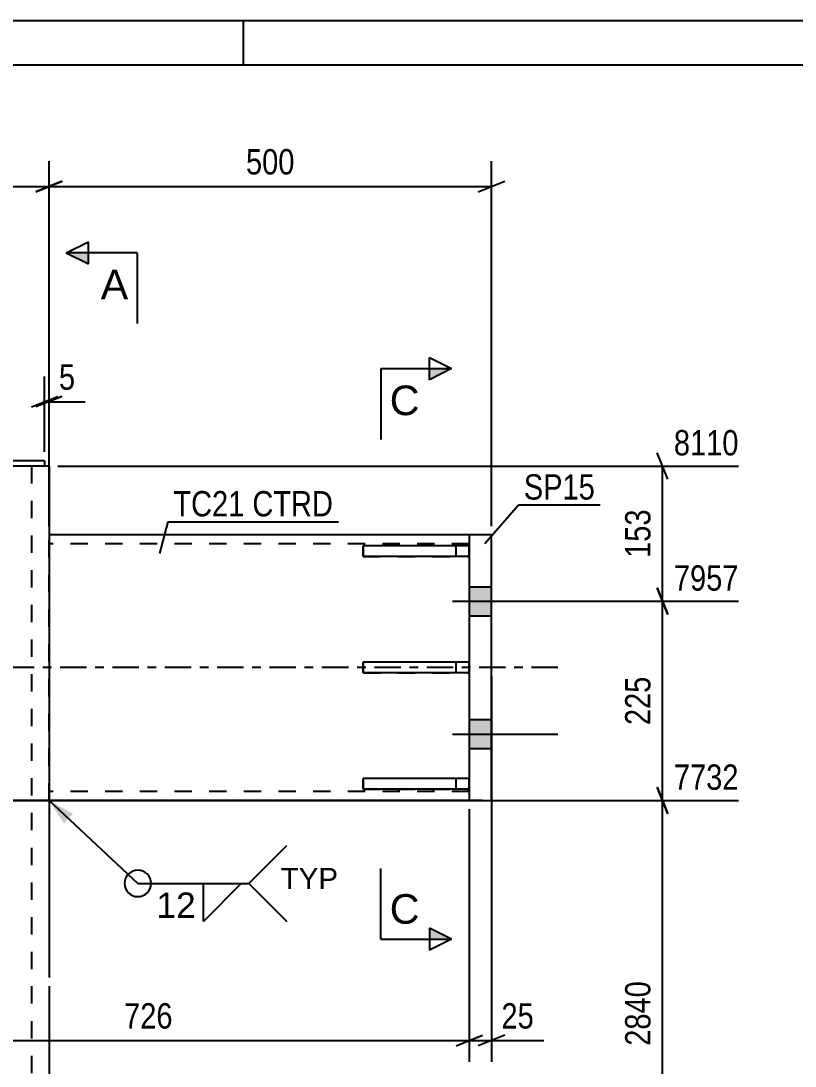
# Model space of a CAD drawing. Header units: millimetres. Extents: x -127 to 467, y -181 to 239.
# Drawn here: x 21.8 to 109.3, y 121.1 to 239.2 of the extents above; entities that cross this region are included whole.
import ezdxf

# ---------------------------------------------------------------- set-up
doc = ezdxf.new("R2010")
doc.units = ezdxf.units.MM
doc.linetypes.add('DXK_LINE_DOT2', pattern=[3.9198, 1.9599, -1.9599])
doc.linetypes.add('DXK_LINE_DOT3', pattern=[5.9187, 2.979, -0.9799, 0.9799, -0.9799])
doc.styles.add('Arial', font='ARIAL.TTF', dxfattribs={"height": 0.2})
doc.styles.add('Arial Narrow', font='ARIALN.TTF', dxfattribs={"height": 0.2})

# ---------------------------------------------------------------- blocks, each defined once
blk = doc.blocks.new('Unknown-284858765-1134')
at = {"color": 5, "linetype": 'Continuous'}
for p, q in [((466.97, 239.2), (-127.03, 239.2)), ((46.97, 234.2), (46.97, 239.2)), ((461.97, 234.2), (-122.03, 234.2))]:
    blk.add_line(p, q, dxfattribs=at)
blk = doc.blocks.new('Part-284858765-1904 - 1890')
at = {"color": 2, "linetype": 'Continuous'}
for p, q in [((22.82, 188.91), (16.25, 188.91)), ((25, 188.91), (24.5, 188.91)), ((25, 188.91), (25, 131.13)), ((25, 130.13), (25, 36))]:
    blk.add_line(p, q, dxfattribs=at)
at = {"color": 7, "linetype": 'DXK_LINE_DOT2'}
for p, q in [((24.5, 188.91), (22.41, 188.91)), ((23, 188.91), (23, 131.13)), ((23, 130.13), (23, 36))]:
    blk.add_line(p, q, dxfattribs=at)
blk = doc.blocks.new('Bolt-284858765-1908 - 1890')
at = {"linetype": 'Continuous'}
for points in [[(72.5, 175.28), (72.5, 171.98), (75, 171.98), (75, 175.28)], [(72.5, 175.28), (72.5, 171.98), (75, 171.98), (75, 175.28)], [(72.5, 160.28), (72.5, 156.98), (75, 156.98), (75, 160.28)], [(72.5, 160.28), (72.5, 156.98), (75, 156.98), (75, 160.28)]]:
    blk.add_hatch(color=1, dxfattribs=at).paths.add_polyline_path(points)
at = {"color": 1, "linetype": 'Continuous'}
for p, q in [((72.5, 175.28), (75, 175.28)), ((72.5, 175.28), (75, 175.28)), ((70.6, 173.63), (82.5, 173.63)), ((70.6, 173.63), (82.5, 173.63)), ((72.5, 171.98), (75, 171.98)), ((72.5, 171.98), (75, 171.98)), ((72.5, 160.28), (75, 160.28)), ((72.5, 160.28), (75, 160.28)), ((70.6, 158.63), (82.5, 158.63)), ((70.6, 158.63), (82.5, 158.63)), ((72.5, 156.98), (75, 156.98)), ((72.5, 156.98), (75, 156.98))]:
    blk.add_line(p, q, dxfattribs=at)
blk = doc.blocks.new('Part-284858765-2004 - 1890')
at = {"color": 2, "linetype": 'Continuous'}
for p, q in [((-24.5, 189.51), (-16.25, 189.51)), ((-24.5, 189.51), (-24.5, 188.91)), ((24.5, 189.51), (16.25, 189.51)), ((24.5, 189.51), (24.5, 188.91)), ((-24.5, 188.91), (-22.82, 188.91)), ((24.5, 188.91), (22.82, 188.91))]:
    blk.add_line(p, q, dxfattribs=at)
at = {"color": 7, "linetype": 'DXK_LINE_DOT2'}
for p, q in [((16.25, 189.51), (-16.25, 189.51)), ((22.82, 188.91), (-22.82, 188.91))]:
    blk.add_line(p, q, dxfattribs=at)
blk = doc.blocks.new('Part-284858765-2105 - 1890')
at = {"color": 2, "linetype": 'Continuous'}
for p, q in [((72.5, 181.13), (25, 181.13)), ((72.5, 151.13), (25, 151.13))]:
    blk.add_line(p, q, dxfattribs=at)
at = {"color": 7, "linetype": 'DXK_LINE_DOT2'}
for p, q in [((25, 151.13), (25, 181.13)), ((72.5, 181.13), (72.5, 151.13)), ((72.5, 180.13), (25, 180.13)), ((72.5, 152.13), (25, 152.13))]:
    blk.add_line(p, q, dxfattribs=at)
at = {"color": 7, "linetype": 'DXK_LINE_DOT3'}
blk.add_line((82.5, 166.13), (15, 166.13), dxfattribs=at)
blk = doc.blocks.new('Part-284858765-2029 - 1890')
at = {"color": 2, "linetype": 'Continuous'}
for p, q in [((72.5, 181.13), (72.5, 151.13)), ((75, 181.13), (72.5, 181.13)), ((75, 151.13), (75, 181.13)), ((72.5, 151.13), (75, 151.13))]:
    blk.add_line(p, q, dxfattribs=at)
blk = doc.blocks.new('Part-284858765-5625 - 1890')
at = {"color": 7, "linetype": 'DXK_LINE_DOT2'}
for p, q in [((72.5, 166.74), (60.5, 166.74)), ((60.5, 166.74), (60.5, 165.54)), ((71, 165.54), (71, 166.74)), ((72.5, 165.54), (72.5, 166.74)), ((60.5, 165.54), (72.5, 165.54))]:
    blk.add_line(p, q, dxfattribs=at)
blk = doc.blocks.new('Part-284858765-5626 - 1890')
at = {"color": 7, "linetype": 'DXK_LINE_DOT2'}
for p, q in [((72.5, 179.89), (60.5, 179.89)), ((60.5, 179.89), (60.5, 178.69)), ((71, 178.69), (71, 179.89)), ((72.5, 178.69), (72.5, 179.89)), ((60.5, 178.69), (72.5, 178.69))]:
    blk.add_line(p, q, dxfattribs=at)
blk = doc.blocks.new('Part-284858765-5627 - 1890')
at = {"color": 7, "linetype": 'DXK_LINE_DOT2'}
for p, q in [((72.5, 153.59), (60.5, 153.59)), ((60.5, 153.59), (60.5, 152.39)), ((71, 152.39), (71, 153.59)), ((72.5, 152.39), (72.5, 153.59)), ((60.5, 152.39), (72.5, 152.39))]:
    blk.add_line(p, q, dxfattribs=at)
blk = doc.blocks.new('Part-284858765-5628 - 1890')
at = {"color": 2, "linetype": 'Continuous'}
for p, q in [((72.5, 166.74), (60.5, 166.74)), ((60.5, 165.54), (60.5, 166.74)), ((72.5, 166.74), (72.5, 165.54)), ((72.5, 165.54), (60.5, 165.54))]:
    blk.add_line(p, q, dxfattribs=at)
at = {"color": 7, "linetype": 'DXK_LINE_DOT2'}
blk.add_line((71, 165.54), (71, 166.74), dxfattribs=at)
blk = doc.blocks.new('Part-284858765-5629 - 1890')
at = {"color": 2, "linetype": 'Continuous'}
for p, q in [((72.5, 179.89), (60.5, 179.89)), ((60.5, 178.69), (60.5, 179.89)), ((72.5, 179.89), (72.5, 178.69)), ((72.5, 178.69), (60.5, 178.69))]:
    blk.add_line(p, q, dxfattribs=at)
at = {"color": 7, "linetype": 'DXK_LINE_DOT2'}
blk.add_line((71, 178.69), (71, 179.89), dxfattribs=at)
blk = doc.blocks.new('Part-284858765-5630 - 1890')
at = {"color": 2, "linetype": 'Continuous'}
for p, q in [((72.5, 153.59), (60.5, 153.59)), ((60.5, 152.39), (60.5, 153.59)), ((72.5, 153.59), (72.5, 152.39)), ((72.5, 152.39), (60.5, 152.39))]:
    blk.add_line(p, q, dxfattribs=at)
at = {"color": 7, "linetype": 'DXK_LINE_DOT2'}
blk.add_line((71, 152.39), (71, 153.59), dxfattribs=at)
blk = doc.blocks.new('StraightDimension-284858765-2145 - 1890')
at = {"color": 7, "linetype": 'Continuous'}
for p, q in [((94.92, 187.41), (93.72, 190.41)), ((26, 188.91), (102.93, 188.91)), ((94.32, 173.63), (94.32, 188.91)), ((93.72, 175.13), (94.92, 172.13)), ((81, 173.63), (102.93, 173.63))]:
    blk.add_line(p, q, dxfattribs=at)
at = {"color": 0}
blk.add_wipeout([(93.57, 184.61), (89.37, 184.61), (89.37, 177.93), (93.57, 177.93)], dxfattribs=at)
at = {"color": 3, "style": 'Arial Narrow'}
blk.add_text('153', height=2.863, rotation=90.0002, dxfattribs=at).set_placement((92.97, 178.53))
at = {"color": 0, "linetype": 'Continuous'}
blk.add_wipeout([(103.53, 189.51), (103.53, 193.71), (95.02, 193.71), (95.02, 189.51)], dxfattribs=at)
at = {"color": 3, "linetype": 'Continuous', "style": 'Arial Narrow'}
blk.add_text('8110', height=2.863, dxfattribs=at).set_placement((95.62, 190.11))
blk = doc.blocks.new('StraightDimension-284858765-2200 - 1890')
at = {"color": 7, "linetype": 'Continuous'}
for p, q in [((-90.21, 149.63), (-91.41, 152.63)), ((74, 151.13), (-99.43, 151.13)), ((-90.81, 103), (-90.81, 151.13)), ((-91.41, 104.5), (-90.21, 101.5)), ((-79.02, 103), (-99.43, 103))]:
    blk.add_line(p, q, dxfattribs=at)
at = {"color": 0}
blk.add_wipeout([(-91.56, 131.32), (-95.76, 131.32), (-95.76, 122.81), (-91.56, 122.81)], dxfattribs=at)
at = {"color": 3, "style": 'Arial Narrow'}
blk.add_text('2840', height=2.863, rotation=90.0002, dxfattribs=at).set_placement((-92.16, 123.41))
at = {"color": 0, "linetype": 'Continuous'}
blk.add_wipeout([(-91.51, 151.73), (-91.51, 155.93), (-100.03, 155.93), (-100.03, 151.73)], dxfattribs=at)
at = {"color": 3, "linetype": 'Continuous', "style": 'Arial Narrow'}
blk.add_text('7732', height=2.863, dxfattribs=at).set_placement((-99.43, 152.33))
blk = doc.blocks.new('StraightDimension-284858765-2154 - 1890')
at = {"color": 7, "linetype": 'Continuous'}
for p, q in [((94.92, 172.13), (93.72, 175.13)), ((81, 173.63), (102.93, 173.63)), ((94.32, 151.13), (94.32, 173.63)), ((93.72, 152.63), (94.92, 149.63)), ((-71.5, 151.13), (102.93, 151.13))]:
    blk.add_line(p, q, dxfattribs=at)
at = {"color": 0}
blk.add_wipeout([(93.57, 165.72), (89.37, 165.72), (89.37, 159.04), (93.57, 159.04)], dxfattribs=at)
at = {"color": 3, "style": 'Arial Narrow'}
blk.add_text('225', height=2.863, rotation=90.0002, dxfattribs=at).set_placement((92.97, 159.64))
at = {"color": 0, "linetype": 'Continuous'}
blk.add_wipeout([(103.53, 174.23), (103.53, 178.43), (95.02, 178.43), (95.02, 174.23)], dxfattribs=at)
at = {"color": 3, "linetype": 'Continuous', "style": 'Arial Narrow'}
blk.add_text('7957', height=2.863, dxfattribs=at).set_placement((95.62, 174.83))
blk = doc.blocks.new('StraightDimension-284858765-2161 - 1890')
at = {"color": 7, "linetype": 'Continuous'}
for p, q in [((94.92, 149.63), (93.72, 152.63)), ((-71.5, 151.13), (102.93, 151.13)), ((94.32, 103), (94.32, 151.13)), ((93.72, 104.5), (94.92, 101.5)), ((81, 103), (102.93, 103))]:
    blk.add_line(p, q, dxfattribs=at)
at = {"color": 0}
blk.add_wipeout([(93.57, 131.32), (89.37, 131.32), (89.37, 122.81), (93.57, 122.81)], dxfattribs=at)
at = {"color": 3, "style": 'Arial Narrow'}
blk.add_text('2840', height=2.863, rotation=90.0002, dxfattribs=at).set_placement((92.97, 123.41))
at = {"color": 0, "linetype": 'Continuous'}
blk.add_wipeout([(103.53, 151.73), (103.53, 155.93), (95.02, 155.93), (95.02, 151.73)], dxfattribs=at)
at = {"color": 3, "linetype": 'Continuous', "style": 'Arial Narrow'}
blk.add_text('7732', height=2.863, dxfattribs=at).set_placement((95.62, 152.33))
blk = doc.blocks.new('StraightDimension-284858765-2191 - 1890')
at = {"color": 7, "linetype": 'Continuous'}
for p, q in [((-90.21, 172.13), (-91.41, 175.13)), ((-78.11, 173.63), (-99.43, 173.63)), ((-90.81, 151.13), (-90.81, 173.63)), ((-91.41, 152.63), (-90.21, 149.63)), ((74, 151.13), (-99.43, 151.13))]:
    blk.add_line(p, q, dxfattribs=at)
at = {"color": 0}
blk.add_wipeout([(-91.56, 165.72), (-95.76, 165.72), (-95.76, 159.04), (-91.56, 159.04)], dxfattribs=at)
at = {"color": 3, "style": 'Arial Narrow'}
blk.add_text('225', height=2.863, rotation=90.0002, dxfattribs=at).set_placement((-92.16, 159.64))
at = {"color": 0, "linetype": 'Continuous'}
blk.add_wipeout([(-91.51, 174.23), (-91.51, 178.43), (-100.03, 178.43), (-100.03, 174.23)], dxfattribs=at)
at = {"color": 3, "linetype": 'Continuous', "style": 'Arial Narrow'}
blk.add_text('7957', height=2.863, dxfattribs=at).set_placement((-99.43, 174.83))
blk = doc.blocks.new('StraightDimension-284858765-2286 - 1890')
at = {"color": 7, "linetype": 'Continuous'}
for p, q in [((75, 165.13), (75, 121.61)), ((72.5, 150.13), (72.5, 121.61)), ((71, 123.41), (74, 124.61)), ((72.5, 124.01), (75, 124.01)), ((76.5, 124.61), (73.5, 123.41)), ((75, 124.01), (80.91, 124.01)), ((75, 124.01), (80.91, 124.01))]:
    blk.add_line(p, q, dxfattribs=at)
at = {"color": 0}
blk.add_wipeout([(80.38, 124.76), (80.38, 128.96), (75.53, 128.96), (75.53, 124.76)], dxfattribs=at)
at = {"color": 3, "style": 'Arial Narrow'}
blk.add_text('25', height=2.863, dxfattribs=at).set_placement((76.13, 125.36))
blk = doc.blocks.new('StraightDimension-284858765-2293 - 1890')
at = {"color": 7, "linetype": 'Continuous'}
for p, q in [((72.5, 150.13), (72.5, 121.61)), ((-0.06, 148.46), (-0.06, 121.61)), ((1.44, 124.61), (-1.56, 123.41)), ((-0.06, 124.01), (72.5, 124.01)), ((71, 123.41), (74, 124.61))]:
    blk.add_line(p, q, dxfattribs=at)
at = {"color": 0}
blk.add_wipeout([(39.56, 124.76), (39.56, 128.96), (32.88, 128.96), (32.88, 124.76)], dxfattribs=at)
at = {"color": 3, "style": 'Arial Narrow'}
blk.add_text('726', height=2.863, dxfattribs=at).set_placement((33.48, 125.36))
blk = doc.blocks.new('StraightDimension-284858765-2363 - 1890')
at = {"color": 7, "linetype": 'Continuous'}
for p, q in [((24.5, 190.51), (24.5, 199.03)), ((25, 189.91), (25, 199.03)), ((23, 195.58), (26, 196.78)), ((26.5, 196.78), (23.5, 195.58)), ((24.5, 196.18), (25, 196.18)), ((25, 196.18), (29.08, 196.18)), ((25, 196.18), (29.08, 196.18))]:
    blk.add_line(p, q, dxfattribs=at)
at = {"color": 0}
blk.add_wipeout([(28.55, 196.93), (28.55, 201.13), (25.53, 201.13), (25.53, 196.93)], dxfattribs=at)
at = {"color": 3, "style": 'Arial Narrow'}
blk.add_text('5', height=2.86, dxfattribs=at).set_placement((26.12, 197.53))
blk = doc.blocks.new('StraightDimension-284858765-2393 - 1890')
at = {"color": 7, "linetype": 'Continuous'}
for p, q in [((-25, 182.13), (-25, 223.35)), ((25, 182.13), (25, 223.35)), ((-23.5, 221.1), (-26.5, 219.9)), ((23.5, 219.9), (26.5, 221.1)), ((-25, 220.5), (25, 220.5))]:
    blk.add_line(p, q, dxfattribs=at)
at = {"color": 0}
blk.add_wipeout([(3.34, 221.25), (3.34, 225.45), (-3.34, 225.45), (-3.34, 221.25)], dxfattribs=at)
at = {"color": 3, "style": 'Arial Narrow'}
blk.add_text('500', height=2.863, dxfattribs=at).set_placement((-2.74, 221.85))
blk = doc.blocks.new('StraightDimension-284858765-2403 - 1890')
at = {"color": 7, "linetype": 'Continuous'}
for p, q in [((25, 182.13), (25, 223.35)), ((75, 182.13), (75, 223.35)), ((26.5, 221.1), (23.5, 219.9)), ((73.5, 219.9), (76.5, 221.1)), ((25, 220.5), (75, 220.5))]:
    blk.add_line(p, q, dxfattribs=at)
at = {"color": 0}
blk.add_wipeout([(53.34, 221.25), (53.34, 225.45), (46.66, 225.45), (46.66, 221.25)], dxfattribs=at)
at = {"color": 3, "style": 'Arial Narrow'}
blk.add_text('500', height=2.863, dxfattribs=at).set_placement((47.26, 221.85))
blk = doc.blocks.new('Mark-284858765-2025 - 1890')
at = {"color": 30, "linetype": 'Continuous'}
for p, q in [((74.24, 180.14), (78.06, 184.52)), ((78.06, 184.52), (87.3, 184.52))]:
    blk.add_line(p, q, dxfattribs=at)
at = {"color": 0}
blk.add_wipeout([(86.7, 185.12), (86.7, 188.12), (78.66, 188.12), (78.66, 185.12)], dxfattribs=at)
blk.add_wipeout([(86.7, 185.12), (86.7, 188.12), (78.66, 188.12), (78.66, 185.12)], dxfattribs=at)
at = {"color": 3, "style": 'Arial Narrow'}
blk.add_text('SP15', height=2.863, dxfattribs=at).set_placement((78.66, 185.12))
blk = doc.blocks.new('Mark-284858765-2101 - 1890')
at = {"color": 30, "linetype": 'Continuous'}
for p, q in [((37.51, 179.03), (38.45, 182.62)), ((38.45, 182.62), (57.71, 182.62))]:
    blk.add_line(p, q, dxfattribs=at)
at = {"color": 0}
for points in [[(47.08, 183.22), (47.08, 186.22), (39.05, 186.22), (39.05, 183.22)], [(57.11, 183.22), (57.11, 186.22), (47.98, 186.22), (47.98, 183.22)]]:
    blk.add_wipeout(points, dxfattribs=at)
for points in [[(47.08, 183.22), (47.08, 186.22), (39.05, 186.22), (39.05, 183.22)], [(57.11, 183.22), (57.11, 186.22), (47.98, 186.22), (47.98, 183.22)]]:
    blk.add_wipeout(points, dxfattribs=at)
at = {"color": 3, "style": 'Arial Narrow'}
for s, p in [('TC21', (39.05, 183.22)), ('CTRD', (47.98, 183.22))]:
    blk.add_text(s, height=2.863, dxfattribs=at).set_placement(p)
blk = doc.blocks.new('SectionMark-284858765-2434 - 1890')
at = {"linetype": 'Continuous'}
blk.add_hatch(color=6, dxfattribs=at).paths.add_polyline_path([(29.45, 213), (29.45, 211.75), (26.95, 213)])
at = {"color": 6, "linetype": 'Continuous'}
for p, q in [((26.95, 213), (29.45, 214.25)), ((29.45, 211.75), (29.45, 214.25)), ((34.95, 213), (26.95, 213)), ((26.95, 213), (29.45, 211.75)), ((34.95, 213), (34.95, 205))]:
    blk.add_line(p, q, dxfattribs=at)
at = {"color": 0, "linetype": 'Continuous'}
blk.add_wipeout([(33.95, 207.75), (33.95, 211.25), (30.84, 211.25), (30.84, 207.75)], dxfattribs=at)
at = {"color": 3, "linetype": 'Continuous', "style": 'Arial'}
blk.add_text('A', height=3.34, rotation=-0.0115, dxfattribs=at).set_placement((30.84, 207.75))
blk = doc.blocks.new('SectionMark-284858765-2438 - 1890')
at = {"linetype": 'Continuous'}
for points in [[(68, 198.66), (68, 199.91), (70.5, 199.91)], [(68, 135.45), (68, 136.7), (70.5, 135.45)]]:
    blk.add_hatch(color=6, dxfattribs=at).paths.add_polyline_path(points)
at = {"color": 6, "linetype": 'Continuous'}
for p, q in [((68, 198.66), (68, 201.16)), ((68, 201.16), (70.5, 199.91)), ((62.5, 199.91), (62.5, 191.91)), ((62.5, 199.91), (70.5, 199.91)), ((70.5, 199.91), (68, 198.66)), ((62.5, 135.45), (62.5, 143.45)), ((70.5, 135.45), (68, 136.7)), ((68, 136.7), (68, 134.2)), ((62.5, 135.45), (70.5, 135.45)), ((70.5, 135.45), (68, 134.2))]:
    blk.add_line(p, q, dxfattribs=at)
at = {"color": 0, "linetype": 'Continuous'}
for points in [[(66.87, 194.66), (66.87, 198.16), (63.5, 198.16), (63.5, 194.66)], [(66.87, 137.2), (66.87, 140.7), (63.5, 140.7), (63.5, 137.2)]]:
    blk.add_wipeout(points, dxfattribs=at)
at = {"color": 3, "linetype": 'Continuous', "style": 'Arial'}
for p in [(63.5, 194.66), (63.5, 137.2)]:
    blk.add_text('C', height=3.34, dxfattribs=at).set_placement(p)
blk = doc.blocks.new('WeldMark-284858765-2444 - 1890')
at = {"linetype": 'Continuous'}
blk.add_hatch(color=30, dxfattribs=at).paths.add_polyline_path([(26.68, 148.53), (25, 151.13), (27.7, 149.63)])
at = {"color": 30, "linetype": 'Continuous'}
for p, q in [((25, 151.13), (35.03, 141.76)), ((35.03, 141.76), (47.58, 141.76))]:
    blk.add_line(p, q, dxfattribs=at)
at = {"color": 3, "linetype": 'Continuous'}
for p, q in [((47.58, 141.76), (51.86, 146.04)), ((42.44, 141.76), (46.72, 141.76)), ((46.72, 141.76), (42.44, 137.47)), ((42.44, 137.47), (42.44, 141.76)), ((47.58, 141.76), (51.86, 137.47))]:
    blk.add_line(p, q, dxfattribs=at)
blk.add_arc((35.03, 141.76), 1.5, 90, 270, dxfattribs=at)
at = {"color": 0}
blk.add_wipeout([(41.78, 137.66), (41.78, 141.06), (36.93, 141.06), (36.93, 137.66)], dxfattribs=at)
at = {"color": 3, "linetype": 'Continuous'}
blk.add_arc((35.03, 141.76), 1.5, 270, 90, dxfattribs=at)
at = {"color": 3, "style": 'Arial'}
blk.add_text('12', height=2.865, dxfattribs=at).set_placement((37.13, 137.86))
at = {"color": 0, "linetype": 'Continuous'}
blk.add_wipeout([(57.66, 141.11), (57.66, 143.61), (51.18, 143.61), (51.18, 141.11)], dxfattribs=at)
blk.add_wipeout([(57.66, 141.11), (57.66, 143.61), (51.18, 143.61), (51.18, 141.11)], dxfattribs=at)
at = {"color": 3, "linetype": 'Continuous', "style": 'Arial'}
blk.add_text('TYP', height=2.388, dxfattribs=at).set_placement((51.18, 141.11))

msp = doc.modelspace()

# ---------------------------------------------------------------- block references
for name in ['Unknown-284858765-1134', 'Part-284858765-1904 - 1890', 'Part-284858765-2004 - 1890', 'Part-284858765-2105 - 1890', 'Part-284858765-2029 - 1890', 'Part-284858765-5626 - 1890', 'Part-284858765-5629 - 1890', 'Bolt-284858765-1908 - 1890', 'Part-284858765-5625 - 1890', 'Part-284858765-5628 - 1890', 'Part-284858765-5627 - 1890', 'Part-284858765-5630 - 1890']:
    msp.add_blockref(name, (0, 0))

# ---------------------------------------------------------------- next in the draw order: block references
for name in ['StraightDimension-284858765-2145 - 1890', 'StraightDimension-284858765-2200 - 1890']:
    msp.add_blockref(name, (0, 0))

# ---------------------------------------------------------------- next in the draw order: block references
for name in ['StraightDimension-284858765-2363 - 1890', 'StraightDimension-284858765-2154 - 1890']:
    msp.add_blockref(name, (0, 0))

# ---------------------------------------------------------------- next in the draw order: block references
for name in ['StraightDimension-284858765-2393 - 1890', 'StraightDimension-284858765-2161 - 1890']:
    msp.add_blockref(name, (0, 0))

# ---------------------------------------------------------------- next in the draw order: block references
for name in ['StraightDimension-284858765-2403 - 1890', 'StraightDimension-284858765-2191 - 1890']:
    msp.add_blockref(name, (0, 0))

# ---------------------------------------------------------------- next in the draw order: block references
for name in ['Mark-284858765-2025 - 1890', 'Mark-284858765-2101 - 1890', 'StraightDimension-284858765-2286 - 1890']:
    msp.add_blockref(name, (0, 0))

# ---------------------------------------------------------------- next in the draw order: block references
msp.add_blockref('StraightDimension-284858765-2293 - 1890', (0, 0))

# ---------------------------------------------------------------- next in the draw order: block references
for name in ['SectionMark-284858765-2434 - 1890', 'SectionMark-284858765-2438 - 1890']:
    msp.add_blockref(name, (0, 0))

# ---------------------------------------------------------------- next in the draw order: block references
msp.add_blockref('WeldMark-284858765-2444 - 1890', (0, 0))

doc.saveas('drawing.dxf')
